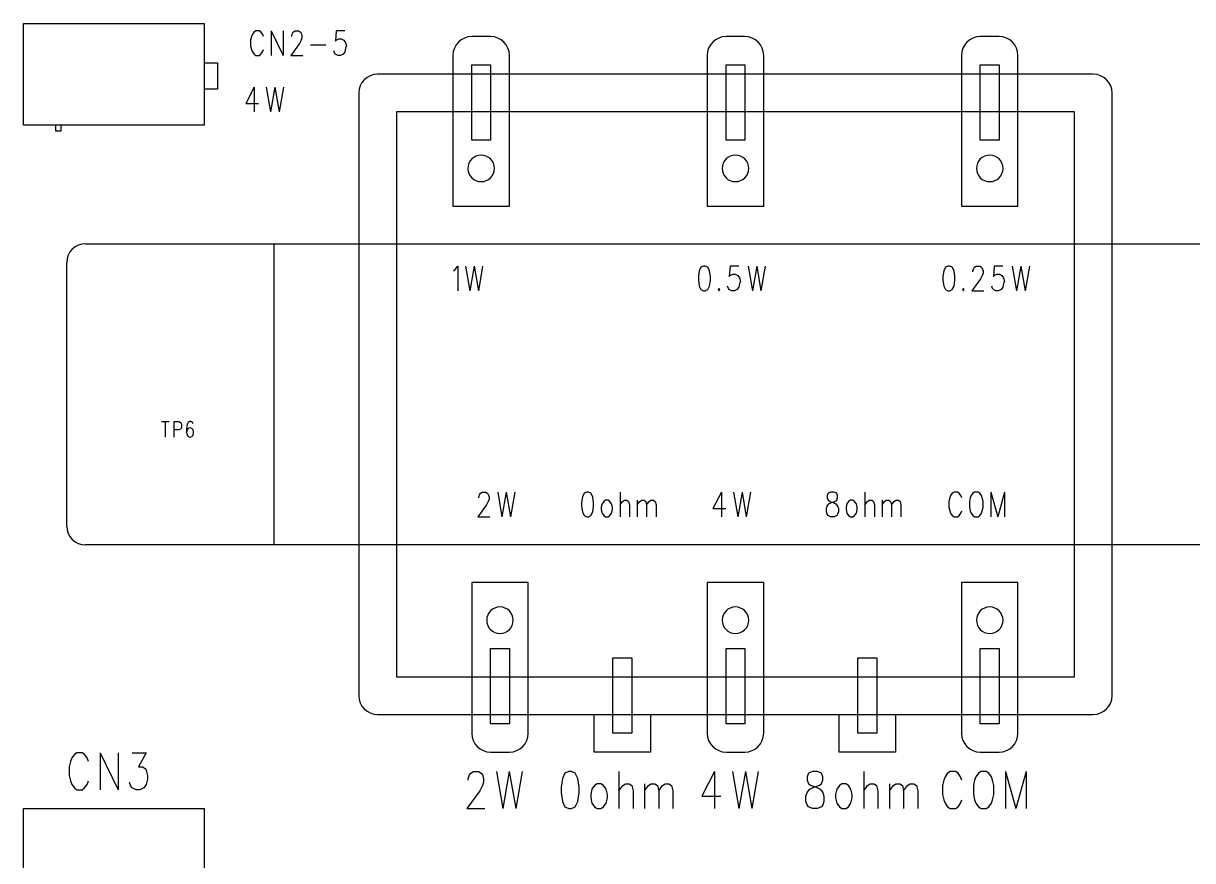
# Model space of a CAD drawing. Extents: x 295 to 953, y 10 to 290.
# Drawn here: x 618.9 to 730.7, y 119.2 to 199.3 of the extents above; entities that cross this region are included whole.
import ezdxf

# ---------------------------------------------------------------- set-up
doc = ezdxf.new("R2010")
doc.units = 0
doc.header["$LTSCALE"] = 5
doc.header["$MEASUREMENT"] = 0
doc.layers.add('SILK_TOP_PHO', color=13, linetype='CONTINUOUS')

msp = doc.modelspace()

# ---------------------------------------------------------------- linework, layer by layer
at = {"layer": 'SILK_TOP_PHO', "color": 7}
for p, q in [((618.94, 189.54), (618.94, 199.26)), ((618.94, 199.26), (636.22, 199.26)), ((636.22, 199.26), (636.22, 189.54)), ((640.73, 198), (640.65, 197.66)), ((640.82, 198.23), (640.73, 198)), ((640.98, 198.45), (640.82, 198.23)), ((641.14, 198.56), (640.98, 198.45)), ((641.47, 198.56), (641.14, 198.56)), ((641.63, 198.45), (641.47, 198.56)), ((641.8, 198.23), (641.63, 198.45)), ((641.88, 198), (641.8, 198.23)), ((642.62, 198.56), (642.62, 196.2)), ((642.62, 198.56), (643.76, 196.2)), ((643.76, 198.56), (643.76, 196.2)), ((644.58, 198.11), (644.66, 198.34)), ((644.58, 198), (644.58, 198.11)), ((644.66, 198.34), (644.74, 198.45)), ((644.74, 198.45), (644.91, 198.56)), ((644.91, 198.56), (645.23, 198.56)), ((645.23, 198.56), (645.4, 198.45)), ((645.4, 198.45), (645.48, 198.34)), ((645.48, 198.34), (645.56, 198.11)), ((645.56, 197.89), (645.48, 197.66)), ((645.56, 198.11), (645.56, 197.89)), ((648.83, 198.56), (648.75, 197.55)), ((649.65, 198.56), (648.83, 198.56)), ((648.83, 197.66), (649.08, 197.78)), ((649.08, 197.78), (649.32, 197.78)), ((649.32, 197.78), (649.57, 197.66)), ((663.58, 198), (661.78, 198)), ((687.88, 198), (686.08, 198)), ((712.18, 198), (710.38, 198)), ((640.65, 197.66), (640.65, 197.1)), ((640.65, 197.1), (640.73, 196.76)), ((640.73, 196.76), (640.82, 196.54)), ((641.8, 196.54), (641.88, 196.76)), ((645.32, 197.33), (644.5, 196.2)), ((645.48, 197.66), (645.32, 197.33)), ((646.38, 197.21), (647.85, 197.21)), ((648.67, 196.43), (648.59, 196.65)), ((648.75, 197.55), (648.83, 197.66)), ((649.57, 197.66), (649.73, 197.44)), ((649.73, 196.88), (649.65, 196.54)), ((649.73, 197.44), (649.82, 197.1)), ((649.82, 197.1), (649.73, 196.88)), ((640.82, 196.54), (640.98, 196.31)), ((640.98, 196.31), (641.14, 196.2)), ((641.14, 196.2), (641.47, 196.2)), ((641.47, 196.2), (641.63, 196.31)), ((641.63, 196.31), (641.8, 196.54)), ((644.5, 196.2), (645.64, 196.2)), ((648.75, 196.31), (648.67, 196.43)), ((649, 196.2), (648.75, 196.31)), ((649.24, 196.2), (649, 196.2)), ((649.49, 196.31), (649.24, 196.2)), ((649.65, 196.54), (649.49, 196.31)), ((659.98, 196.2), (659.98, 181.8)), ((665.38, 181.8), (665.38, 196.2)), ((684.28, 196.2), (684.28, 181.8)), ((689.68, 181.8), (689.68, 196.2)), ((708.58, 196.2), (708.58, 181.8)), ((713.98, 181.8), (713.98, 196.2)), ((636.22, 195.48), (637.48, 195.48)), ((637.48, 195.48), (637.48, 192.96)), ((661.78, 195.3), (663.58, 195.3)), ((661.78, 188.1), (661.78, 195.3)), ((663.58, 195.3), (663.58, 188.1)), ((686.08, 195.3), (687.88, 195.3)), ((686.08, 188.1), (686.08, 195.3)), ((687.88, 195.3), (687.88, 188.1)), ((710.38, 195.3), (712.18, 195.3)), ((710.38, 188.1), (710.38, 195.3)), ((712.18, 195.3), (712.18, 188.1)), ((721.18, 194.4), (652.78, 194.4)), ((637.48, 192.96), (636.22, 192.96)), ((641, 193.16), (640.18, 191.59)), ((641, 193.16), (641, 190.8)), ((642.14, 193.16), (642.55, 190.8)), ((642.96, 193.16), (642.55, 190.8)), ((642.96, 193.16), (643.37, 190.8)), ((643.78, 193.16), (643.37, 190.8)), ((650.98, 192.6), (650.98, 135)), ((722.98, 135), (722.98, 192.6)), ((640.18, 191.59), (641.4, 191.59)), ((719.38, 190.8), (654.58, 190.8)), ((654.58, 190.8), (654.58, 136.8)), ((719.38, 136.8), (719.38, 190.8)), ((636.22, 189.54), (618.94, 189.54)), ((622, 189.54), (622, 189)), ((622.54, 189.54), (622, 189.54)), ((622, 189), (622.54, 189)), ((622.54, 189), (622.54, 189.54)), ((663.58, 188.1), (661.78, 188.1)), ((687.88, 188.1), (686.08, 188.1)), ((712.18, 188.1), (710.38, 188.1)), ((659.98, 181.8), (665.38, 181.8)), ((684.28, 181.8), (689.68, 181.8)), ((708.58, 181.8), (713.98, 181.8)), ((624.88, 178.2), (749.08, 178.2)), ((642.88, 178.2), (642.88, 149.4)), ((623.08, 151.2), (623.08, 176.4)), ((660.04, 175.61), (660.21, 175.73)), ((660.21, 175.73), (660.45, 176.06)), ((660.45, 176.06), (660.45, 173.7)), ((661.19, 176.06), (661.6, 173.7)), ((662.01, 176.06), (661.6, 173.7)), ((662.01, 176.06), (662.42, 173.7)), ((662.82, 176.06), (662.42, 173.7)), ((683.52, 175.61), (683.44, 175.05)), ((683.69, 175.95), (683.52, 175.61)), ((683.93, 176.06), (683.69, 175.95)), ((684.1, 176.06), (683.93, 176.06)), ((684.34, 175.95), (684.1, 176.06)), ((684.51, 175.61), (684.34, 175.95)), ((684.59, 175.05), (684.51, 175.61)), ((686.47, 176.06), (686.39, 175.05)), ((687.29, 176.06), (686.47, 176.06)), ((688.19, 176.06), (688.6, 173.7)), ((689.01, 176.06), (688.6, 173.7)), ((689.01, 176.06), (689.42, 173.7)), ((689.82, 176.06), (689.42, 173.7)), ((706.88, 175.61), (706.8, 175.05)), ((707.05, 175.95), (706.88, 175.61)), ((707.29, 176.06), (707.05, 175.95)), ((707.46, 176.06), (707.29, 176.06)), ((707.7, 175.95), (707.46, 176.06)), ((707.87, 175.61), (707.7, 175.95)), ((707.95, 175.05), (707.87, 175.61)), ((709.67, 175.61), (709.75, 175.84)), ((709.67, 175.5), (709.67, 175.61)), ((709.75, 175.84), (709.83, 175.95)), ((709.83, 175.95), (709.99, 176.06)), ((709.99, 176.06), (710.32, 176.06)), ((710.32, 176.06), (710.48, 175.95)), ((710.48, 175.95), (710.57, 175.84)), ((710.57, 175.84), (710.65, 175.61)), ((710.65, 175.61), (710.65, 175.39)), ((711.71, 176.06), (711.63, 175.05)), ((712.53, 176.06), (711.71, 176.06)), ((713.43, 176.06), (713.84, 173.7)), ((714.25, 176.06), (713.84, 173.7)), ((714.25, 176.06), (714.66, 173.7)), ((715.07, 176.06), (714.66, 173.7)), ((683.44, 175.05), (683.44, 174.71)), ((683.44, 174.71), (683.52, 174.15)), ((684.51, 174.15), (684.59, 174.71)), ((684.59, 174.71), (684.59, 175.05)), ((686.39, 175.05), (686.47, 175.16)), ((686.47, 175.16), (686.72, 175.28)), ((686.72, 175.28), (686.96, 175.28)), ((686.96, 175.28), (687.21, 175.16)), ((687.21, 175.16), (687.37, 174.94)), ((687.37, 174.38), (687.29, 174.04)), ((687.37, 174.94), (687.45, 174.6)), ((687.45, 174.6), (687.37, 174.38)), ((706.8, 175.05), (706.8, 174.71)), ((706.8, 174.71), (706.88, 174.15)), ((707.87, 174.15), (707.95, 174.71)), ((707.95, 174.71), (707.95, 175.05)), ((710.4, 174.83), (709.58, 173.7)), ((710.57, 175.16), (710.4, 174.83)), ((710.65, 175.39), (710.57, 175.16)), ((711.63, 175.05), (711.71, 175.16)), ((711.71, 175.16), (711.96, 175.28)), ((711.96, 175.28), (712.2, 175.28)), ((712.2, 175.28), (712.45, 175.16)), ((712.45, 175.16), (712.61, 174.94)), ((712.61, 174.38), (712.53, 174.04)), ((712.61, 174.94), (712.69, 174.6)), ((712.69, 174.6), (712.61, 174.38)), ((683.52, 174.15), (683.69, 173.81)), ((683.69, 173.81), (683.93, 173.7)), ((683.93, 173.7), (684.1, 173.7)), ((684.1, 173.7), (684.34, 173.81)), ((684.34, 173.81), (684.51, 174.15)), ((685.41, 173.93), (685.32, 173.81)), ((685.32, 173.81), (685.41, 173.7)), ((685.49, 173.81), (685.41, 173.93)), ((685.41, 173.7), (685.49, 173.81)), ((686.31, 173.93), (686.22, 174.15)), ((686.39, 173.81), (686.31, 173.93)), ((686.63, 173.7), (686.39, 173.81)), ((686.88, 173.7), (686.63, 173.7)), ((687.12, 173.81), (686.88, 173.7)), ((687.29, 174.04), (687.12, 173.81)), ((706.88, 174.15), (707.05, 173.81)), ((707.05, 173.81), (707.29, 173.7)), ((707.29, 173.7), (707.46, 173.7)), ((707.46, 173.7), (707.7, 173.81)), ((707.7, 173.81), (707.87, 174.15)), ((708.77, 173.93), (708.68, 173.81)), ((708.68, 173.81), (708.77, 173.7)), ((708.85, 173.81), (708.77, 173.93)), ((708.77, 173.7), (708.85, 173.81)), ((709.58, 173.7), (710.73, 173.7)), ((711.55, 173.93), (711.47, 174.15)), ((711.63, 173.81), (711.55, 173.93)), ((711.87, 173.7), (711.63, 173.81)), ((712.12, 173.7), (711.87, 173.7)), ((712.37, 173.81), (712.12, 173.7)), ((712.53, 174.04), (712.37, 173.81)), ((632.14, 161.19), (632.87, 161.19)), ((632.5, 161.19), (632.5, 159.69)), ((633.33, 161.19), (633.33, 159.69)), ((633.33, 161.19), (633.8, 161.19)), ((633.8, 161.19), (633.96, 161.11)), ((633.96, 161.11), (634.01, 161.04)), ((634.01, 161.04), (634.06, 160.9)), ((634.06, 160.9), (634.06, 160.69)), ((634.58, 160.9), (634.53, 160.54)), ((634.68, 161.11), (634.58, 160.9)), ((634.84, 161.19), (634.68, 161.11)), ((634.94, 161.19), (634.84, 161.19)), ((635.1, 161.11), (634.94, 161.19)), ((635.15, 160.97), (635.1, 161.11)), ((633.8, 160.4), (633.33, 160.4)), ((633.96, 160.47), (633.8, 160.4)), ((634.01, 160.54), (633.96, 160.47)), ((634.06, 160.69), (634.01, 160.54)), ((634.53, 160.54), (634.53, 160.19)), ((634.58, 160.4), (634.53, 160.19)), ((634.53, 160.19), (634.58, 159.9)), ((634.68, 160.54), (634.58, 160.4)), ((634.58, 159.9), (634.68, 159.76)), ((634.84, 160.61), (634.68, 160.54)), ((634.89, 160.61), (634.84, 160.61)), ((635.05, 160.54), (634.89, 160.61)), ((635.15, 160.4), (635.05, 160.54)), ((635.05, 159.76), (635.15, 159.9)), ((635.2, 160.19), (635.15, 160.4)), ((635.15, 159.9), (635.2, 160.11)), ((635.2, 160.11), (635.2, 160.19)), ((634.68, 159.76), (634.84, 159.69)), ((634.84, 159.69), (634.89, 159.69)), ((634.89, 159.69), (635.05, 159.76)), ((662.46, 154.01), (662.54, 154.24)), ((662.54, 154.24), (662.62, 154.35)), ((662.62, 154.35), (662.78, 154.46)), ((662.78, 154.46), (663.11, 154.46)), ((663.11, 154.46), (663.27, 154.35)), ((663.27, 154.35), (663.36, 154.24)), ((663.36, 154.24), (663.44, 154.01)), ((664.26, 154.46), (664.67, 152.1)), ((665.07, 154.46), (664.67, 152.1)), ((665.07, 154.46), (665.48, 152.1)), ((665.89, 154.46), (665.48, 152.1)), ((672.52, 154.35), (672.36, 154.01)), ((672.77, 154.46), (672.52, 154.35)), ((672.93, 154.46), (672.77, 154.46)), ((673.17, 154.35), (672.93, 154.46)), ((673.34, 154.01), (673.17, 154.35)), ((675.96, 154.46), (675.96, 152.1)), ((685.65, 154.46), (684.83, 152.89)), ((685.65, 154.46), (685.65, 152.1)), ((686.8, 154.46), (687.21, 152.1)), ((687.62, 154.46), (687.21, 152.1)), ((687.62, 154.46), (688.02, 152.1)), ((688.43, 154.46), (688.02, 152.1)), ((695.84, 154.35), (695.76, 154.13)), ((696.08, 154.46), (695.84, 154.35)), ((696.41, 154.46), (696.08, 154.46)), ((696.66, 154.35), (696.41, 154.46)), ((696.74, 154.13), (696.66, 154.35)), ((699.36, 154.46), (699.36, 152.1)), ((707.7, 154.35), (707.54, 154.13)), ((707.87, 154.46), (707.7, 154.35)), ((708.19, 154.46), (707.87, 154.46)), ((708.36, 154.35), (708.19, 154.46)), ((708.52, 154.13), (708.36, 154.35)), ((709.67, 154.35), (709.5, 154.13)), ((709.83, 154.46), (709.67, 154.35)), ((710.16, 154.46), (709.83, 154.46)), ((710.32, 154.35), (710.16, 154.46)), ((710.48, 154.13), (710.32, 154.35)), ((711.38, 154.46), (711.38, 152.1)), ((711.38, 154.46), (712.04, 152.1)), ((712.69, 154.46), (712.04, 152.1)), ((712.69, 154.46), (712.69, 152.1)), ((663.19, 153.23), (662.37, 152.1)), ((662.46, 153.9), (662.46, 154.01)), ((663.36, 153.56), (663.19, 153.23)), ((663.44, 153.79), (663.36, 153.56)), ((663.44, 154.01), (663.44, 153.79)), ((672.36, 154.01), (672.27, 153.45)), ((672.27, 153.45), (672.27, 153.11)), ((672.27, 153.11), (672.36, 152.55)), ((673.42, 153.45), (673.34, 154.01)), ((673.34, 152.55), (673.42, 153.11)), ((673.42, 153.11), (673.42, 153.45)), ((674.24, 153.34), (674.16, 153)), ((674.4, 153.56), (674.24, 153.34)), ((674.57, 153.68), (674.4, 153.56)), ((674.81, 153.68), (674.57, 153.68)), ((674.97, 153.56), (674.81, 153.68)), ((675.14, 153.34), (674.97, 153.56)), ((675.22, 153), (675.14, 153.34)), ((675.96, 153.23), (676.2, 153.56)), ((676.2, 153.56), (676.37, 153.68)), ((676.37, 153.68), (676.61, 153.68)), ((676.61, 153.68), (676.77, 153.56)), ((676.77, 153.56), (676.86, 153.23)), ((676.86, 153.23), (676.86, 152.1)), ((677.59, 153.68), (677.59, 152.1)), ((677.59, 153.23), (677.84, 153.56)), ((677.84, 153.56), (678, 153.68)), ((678, 153.68), (678.25, 153.68)), ((678.25, 153.68), (678.41, 153.56)), ((678.41, 153.56), (678.49, 153.23)), ((678.49, 153.23), (678.74, 153.56)), ((678.49, 153.23), (678.49, 152.1)), ((678.74, 153.56), (678.9, 153.68)), ((678.9, 153.68), (679.15, 153.68)), ((679.15, 153.68), (679.31, 153.56)), ((679.31, 153.56), (679.39, 153.23)), ((679.39, 153.23), (679.39, 152.1)), ((695.67, 152.89), (695.76, 153.11)), ((695.76, 154.13), (695.76, 153.9)), ((695.76, 153.9), (695.84, 153.68)), ((695.76, 153.11), (695.92, 153.34)), ((695.84, 153.68), (696, 153.56)), ((695.92, 153.34), (696.17, 153.45)), ((696, 153.56), (696.33, 153.45)), ((696.17, 153.45), (696.49, 153.56)), ((696.33, 153.45), (696.57, 153.34)), ((696.49, 153.56), (696.66, 153.68)), ((696.57, 153.34), (696.74, 153.11)), ((696.66, 153.68), (696.74, 153.9)), ((696.74, 153.9), (696.74, 154.13)), ((696.74, 153.11), (696.82, 152.89)), ((697.64, 153.34), (697.56, 153)), ((697.8, 153.56), (697.64, 153.34)), ((697.97, 153.68), (697.8, 153.56)), ((698.21, 153.68), (697.97, 153.68)), ((698.37, 153.56), (698.21, 153.68)), ((698.54, 153.34), (698.37, 153.56)), ((698.62, 153), (698.54, 153.34)), ((699.36, 153.23), (699.6, 153.56)), ((699.6, 153.56), (699.77, 153.68)), ((699.77, 153.68), (700.01, 153.68)), ((700.01, 153.68), (700.17, 153.56)), ((700.17, 153.56), (700.26, 153.23)), ((700.26, 153.23), (700.26, 152.1)), ((700.99, 153.68), (700.99, 152.1)), ((700.99, 153.23), (701.24, 153.56)), ((701.24, 153.56), (701.4, 153.68)), ((701.4, 153.68), (701.65, 153.68)), ((701.65, 153.68), (701.81, 153.56)), ((701.81, 153.56), (701.89, 153.23)), ((701.89, 153.23), (702.14, 153.56)), ((701.89, 153.23), (701.89, 152.1)), ((702.14, 153.56), (702.3, 153.68)), ((702.3, 153.68), (702.55, 153.68)), ((702.55, 153.68), (702.71, 153.56)), ((702.71, 153.56), (702.79, 153.23)), ((702.79, 153.23), (702.79, 152.1)), ((707.46, 153.9), (707.37, 153.56)), ((707.37, 153.56), (707.37, 153)), ((707.54, 154.13), (707.46, 153.9)), ((708.6, 153.9), (708.52, 154.13)), ((709.42, 153.9), (709.34, 153.56)), ((709.34, 153.56), (709.34, 153)), ((709.5, 154.13), (709.42, 153.9)), ((710.57, 153.9), (710.48, 154.13)), ((710.65, 153.56), (710.57, 153.9)), ((710.65, 153), (710.65, 153.56)), ((662.37, 152.1), (663.52, 152.1)), ((672.36, 152.55), (672.52, 152.21)), ((672.52, 152.21), (672.77, 152.1)), ((672.77, 152.1), (672.93, 152.1)), ((672.93, 152.1), (673.17, 152.21)), ((673.17, 152.21), (673.34, 152.55)), ((674.16, 153), (674.16, 152.78)), ((674.16, 152.78), (674.24, 152.44)), ((674.24, 152.44), (674.4, 152.21)), ((674.4, 152.21), (674.57, 152.1)), ((674.57, 152.1), (674.81, 152.1)), ((674.81, 152.1), (674.97, 152.21)), ((674.97, 152.21), (675.14, 152.44)), ((675.14, 152.44), (675.22, 152.78)), ((675.22, 152.78), (675.22, 153)), ((684.83, 152.89), (686.06, 152.89)), ((695.67, 152.55), (695.67, 152.89)), ((695.76, 152.33), (695.67, 152.55)), ((695.84, 152.21), (695.76, 152.33)), ((696.08, 152.1), (695.84, 152.21)), ((696.41, 152.1), (696.08, 152.1)), ((696.66, 152.21), (696.41, 152.1)), ((696.74, 152.33), (696.66, 152.21)), ((696.82, 152.55), (696.74, 152.33)), ((696.82, 152.89), (696.82, 152.55)), ((697.56, 153), (697.56, 152.78)), ((697.56, 152.78), (697.64, 152.44)), ((697.64, 152.44), (697.8, 152.21)), ((697.8, 152.21), (697.97, 152.1)), ((697.97, 152.1), (698.21, 152.1)), ((698.21, 152.1), (698.37, 152.21)), ((698.37, 152.21), (698.54, 152.44)), ((698.54, 152.44), (698.62, 152.78)), ((698.62, 152.78), (698.62, 153)), ((707.37, 153), (707.46, 152.66)), ((707.46, 152.66), (707.54, 152.44)), ((707.54, 152.44), (707.7, 152.21)), ((707.7, 152.21), (707.87, 152.1)), ((707.87, 152.1), (708.19, 152.1)), ((708.19, 152.1), (708.36, 152.21)), ((708.36, 152.21), (708.52, 152.44)), ((708.52, 152.44), (708.6, 152.66)), ((709.34, 153), (709.42, 152.66)), ((709.42, 152.66), (709.5, 152.44)), ((709.5, 152.44), (709.67, 152.21)), ((709.67, 152.21), (709.83, 152.1)), ((709.83, 152.1), (710.16, 152.1)), ((710.16, 152.1), (710.32, 152.21)), ((710.32, 152.21), (710.48, 152.44)), ((710.48, 152.44), (710.57, 152.66)), ((710.57, 152.66), (710.65, 153)), ((749.08, 149.4), (624.88, 149.4)), ((667.18, 145.8), (661.78, 145.8)), ((661.78, 145.8), (661.78, 131.4)), ((667.18, 131.4), (667.18, 145.8)), ((689.68, 145.8), (684.28, 145.8)), ((684.28, 145.8), (684.28, 131.4)), ((689.68, 131.4), (689.68, 145.8)), ((713.98, 145.8), (708.58, 145.8)), ((708.58, 145.8), (708.58, 131.4)), ((713.98, 131.4), (713.98, 145.8)), ((663.58, 132.3), (663.58, 139.5)), ((663.58, 139.5), (665.38, 139.5)), ((665.38, 139.5), (665.38, 132.3)), ((675.28, 131.4), (675.28, 138.6)), ((675.28, 138.6), (677.08, 138.6)), ((677.08, 138.6), (677.08, 131.4)), ((686.08, 132.3), (686.08, 139.5)), ((686.08, 139.5), (687.88, 139.5)), ((687.88, 139.5), (687.88, 132.3)), ((698.68, 131.4), (698.68, 138.6)), ((698.68, 138.6), (700.48, 138.6)), ((700.48, 138.6), (700.48, 131.4)), ((710.38, 132.3), (710.38, 139.5)), ((710.38, 139.5), (712.18, 139.5)), ((712.18, 139.5), (712.18, 132.3)), ((654.58, 136.8), (719.38, 136.8)), ((652.78, 133.2), (721.18, 133.2)), ((673.48, 129.6), (673.48, 133.2)), ((678.88, 133.2), (678.88, 129.6)), ((696.88, 129.6), (696.88, 133.2)), ((702.28, 133.2), (702.28, 129.6)), ((665.38, 132.3), (663.58, 132.3)), ((687.88, 132.3), (686.08, 132.3)), ((712.18, 132.3), (710.38, 132.3)), ((677.08, 131.4), (675.28, 131.4)), ((700.48, 131.4), (698.68, 131.4)), ((623.44, 128.7), (623.32, 128.19)), ((623.56, 129.04), (623.44, 128.7)), ((623.81, 129.38), (623.56, 129.04)), ((624.06, 129.54), (623.81, 129.38)), ((624.55, 129.54), (624.06, 129.54)), ((624.79, 129.38), (624.55, 129.54)), ((625.04, 129.04), (624.79, 129.38)), ((625.16, 128.7), (625.04, 129.04)), ((626.26, 129.54), (626.26, 126)), ((626.26, 129.54), (627.98, 126)), ((627.98, 129.54), (627.98, 126)), ((629.33, 129.54), (630.68, 129.54)), ((630.68, 129.54), (629.95, 128.19)), ((663.58, 129.6), (665.38, 129.6)), ((678.88, 129.6), (673.48, 129.6)), ((686.08, 129.6), (687.88, 129.6)), ((702.28, 129.6), (696.88, 129.6)), ((710.38, 129.6), (712.18, 129.6)), ((623.32, 128.19), (623.32, 127.35)), ((629.95, 128.19), (630.31, 128.19)), ((630.31, 128.19), (630.56, 128.03)), ((630.56, 128.03), (630.68, 127.86)), ((630.68, 127.86), (630.81, 127.35)), ((661.45, 127.07), (661.57, 127.41)), ((661.57, 127.41), (661.69, 127.58)), ((661.69, 127.58), (661.94, 127.74)), ((661.94, 127.74), (662.43, 127.74)), ((662.43, 127.74), (662.67, 127.58)), ((662.67, 127.58), (662.8, 127.41)), ((662.8, 127.41), (662.92, 127.07)), ((664.15, 127.74), (664.76, 124.2)), ((665.37, 127.74), (664.76, 124.2)), ((665.37, 127.74), (665.99, 124.2)), ((666.6, 127.74), (665.99, 124.2)), ((670.69, 127.58), (670.45, 127.07)), ((671.06, 127.74), (670.69, 127.58)), ((671.31, 127.74), (671.06, 127.74)), ((671.67, 127.58), (671.31, 127.74)), ((671.92, 127.07), (671.67, 127.58)), ((675.85, 127.74), (675.85, 124.2)), ((684.99, 127.74), (683.76, 125.38)), ((684.99, 127.74), (684.99, 124.2)), ((686.71, 127.74), (687.32, 124.2)), ((687.93, 127.74), (687.32, 124.2)), ((687.93, 127.74), (688.55, 124.2)), ((689.16, 127.74), (688.55, 124.2)), ((693.97, 127.58), (693.85, 127.24)), ((694.34, 127.74), (693.97, 127.58)), ((694.83, 127.74), (694.34, 127.74)), ((695.2, 127.58), (694.83, 127.74)), ((695.32, 127.24), (695.2, 127.58)), ((699.25, 127.74), (699.25, 124.2)), ((707.26, 127.58), (707.02, 127.24)), ((707.51, 127.74), (707.26, 127.58)), ((708, 127.74), (707.51, 127.74)), ((708.25, 127.58), (708, 127.74)), ((708.49, 127.24), (708.25, 127.58)), ((710.21, 127.58), (709.96, 127.24)), ((710.46, 127.74), (710.21, 127.58)), ((710.95, 127.74), (710.46, 127.74)), ((711.19, 127.58), (710.95, 127.74)), ((711.44, 127.24), (711.19, 127.58)), ((712.79, 127.74), (712.79, 124.2)), ((712.79, 127.74), (713.77, 124.2)), ((714.75, 127.74), (713.77, 124.2)), ((714.75, 127.74), (714.75, 124.2)), ((623.32, 127.35), (623.44, 126.84)), ((623.44, 126.84), (623.56, 126.51)), ((623.56, 126.51), (623.81, 126.17)), ((624.79, 126.17), (625.04, 126.51)), ((625.04, 126.51), (625.16, 126.84)), ((629.21, 126.34), (629.09, 126.68)), ((629.33, 126.17), (629.21, 126.34)), ((630.68, 126.51), (630.44, 126.17)), ((630.81, 127.01), (630.68, 126.51)), ((630.81, 127.35), (630.81, 127.01)), ((661.45, 126.9), (661.45, 127.07)), ((662.8, 126.39), (662.55, 125.89)), ((662.92, 126.73), (662.8, 126.39)), ((662.92, 127.07), (662.92, 126.73)), ((670.45, 127.07), (670.32, 126.23)), ((672.04, 126.23), (671.92, 127.07)), ((673.51, 126.39), (673.27, 126.06)), ((673.76, 126.56), (673.51, 126.39)), ((674.13, 126.56), (673.76, 126.56)), ((674.37, 126.39), (674.13, 126.56)), ((674.62, 126.06), (674.37, 126.39)), ((675.85, 125.89), (676.21, 126.39)), ((676.21, 126.39), (676.46, 126.56)), ((676.46, 126.56), (676.83, 126.56)), ((676.83, 126.56), (677.07, 126.39)), ((677.07, 126.39), (677.2, 125.89)), ((678.3, 126.56), (678.3, 124.2)), ((678.3, 125.89), (678.67, 126.39)), ((678.67, 126.39), (678.91, 126.56)), ((678.91, 126.56), (679.28, 126.56)), ((679.28, 126.56), (679.53, 126.39)), ((679.53, 126.39), (679.65, 125.89)), ((679.65, 125.89), (680.02, 126.39)), ((680.02, 126.39), (680.26, 126.56)), ((680.26, 126.56), (680.63, 126.56)), ((680.63, 126.56), (680.88, 126.39)), ((680.88, 126.39), (681, 125.89)), ((693.85, 127.24), (693.85, 126.9)), ((693.85, 126.9), (693.97, 126.56)), ((693.97, 126.56), (694.21, 126.39)), ((694.21, 126.39), (694.71, 126.23)), ((694.46, 126.23), (694.95, 126.39)), ((694.95, 126.39), (695.2, 126.56)), ((695.2, 126.56), (695.32, 126.9)), ((695.32, 126.9), (695.32, 127.24)), ((696.91, 126.39), (696.67, 126.06)), ((697.16, 126.56), (696.91, 126.39)), ((697.53, 126.56), (697.16, 126.56)), ((697.77, 126.39), (697.53, 126.56)), ((698.02, 126.06), (697.77, 126.39)), ((699.25, 125.89), (699.61, 126.39)), ((699.61, 126.39), (699.86, 126.56)), ((699.86, 126.56), (700.23, 126.56)), ((700.23, 126.56), (700.47, 126.39)), ((700.47, 126.39), (700.6, 125.89)), ((701.7, 126.56), (701.7, 124.2)), ((701.7, 125.89), (702.07, 126.39)), ((702.07, 126.39), (702.31, 126.56)), ((702.31, 126.56), (702.68, 126.56)), ((702.68, 126.56), (702.93, 126.39)), ((702.93, 126.39), (703.05, 125.89)), ((703.05, 125.89), (703.42, 126.39)), ((703.42, 126.39), (703.66, 126.56)), ((703.66, 126.56), (704.03, 126.56)), ((704.03, 126.56), (704.28, 126.39)), ((704.28, 126.39), (704.4, 125.89)), ((706.9, 126.9), (706.77, 126.39)), ((706.77, 126.39), (706.77, 125.55)), ((707.02, 127.24), (706.9, 126.9)), ((708.61, 126.9), (708.49, 127.24)), ((709.84, 126.9), (709.72, 126.39)), ((709.72, 126.39), (709.72, 125.55)), ((709.96, 127.24), (709.84, 126.9)), ((711.56, 126.9), (711.44, 127.24)), ((711.68, 126.39), (711.56, 126.9)), ((711.68, 125.55), (711.68, 126.39)), ((623.81, 126.17), (624.06, 126)), ((624.06, 126), (624.55, 126)), ((624.55, 126), (624.79, 126.17)), ((629.7, 126), (629.33, 126.17)), ((630.07, 126), (629.7, 126)), ((630.44, 126.17), (630.07, 126)), ((662.55, 125.89), (661.32, 124.2)), ((670.32, 126.23), (670.32, 125.72)), ((670.32, 125.72), (670.45, 124.88)), ((671.92, 124.88), (672.04, 125.72)), ((672.04, 125.72), (672.04, 126.23)), ((673.27, 126.06), (673.15, 125.55)), ((673.15, 125.55), (673.15, 125.21)), ((673.15, 125.21), (673.27, 124.71)), ((674.74, 125.55), (674.62, 126.06)), ((674.62, 124.71), (674.74, 125.21)), ((674.74, 125.21), (674.74, 125.55)), ((677.2, 125.89), (677.2, 124.2)), ((679.65, 125.89), (679.65, 124.2)), ((681, 125.89), (681, 124.2)), ((683.76, 125.38), (685.6, 125.38)), ((693.72, 125.38), (693.85, 125.72)), ((693.72, 124.88), (693.72, 125.38)), ((693.85, 125.72), (694.09, 126.06)), ((694.09, 126.06), (694.46, 126.23)), ((694.71, 126.23), (695.07, 126.06)), ((695.07, 126.06), (695.32, 125.72)), ((695.32, 125.72), (695.44, 125.38)), ((695.44, 125.38), (695.44, 124.88)), ((696.67, 126.06), (696.55, 125.55)), ((696.55, 125.55), (696.55, 125.21)), ((696.55, 125.21), (696.67, 124.71)), ((698.14, 125.55), (698.02, 126.06)), ((698.02, 124.71), (698.14, 125.21)), ((698.14, 125.21), (698.14, 125.55)), ((700.6, 125.89), (700.6, 124.2)), ((703.05, 125.89), (703.05, 124.2)), ((704.4, 125.89), (704.4, 124.2)), ((706.77, 125.55), (706.9, 125.04)), ((709.72, 125.55), (709.84, 125.04)), ((711.56, 125.04), (711.68, 125.55)), ((618.94, 91.8), (618.94, 124.2)), ((618.94, 124.2), (636.22, 124.2)), ((636.22, 124.2), (636.22, 91.8)), ((661.32, 124.2), (663.04, 124.2)), ((670.45, 124.88), (670.69, 124.37)), ((670.69, 124.37), (671.06, 124.2)), ((671.06, 124.2), (671.31, 124.2)), ((671.31, 124.2), (671.67, 124.37)), ((671.67, 124.37), (671.92, 124.88)), ((673.27, 124.71), (673.51, 124.37)), ((673.51, 124.37), (673.76, 124.2)), ((673.76, 124.2), (674.13, 124.2)), ((674.13, 124.2), (674.37, 124.37)), ((674.37, 124.37), (674.62, 124.71)), ((693.85, 124.54), (693.72, 124.88)), ((693.97, 124.37), (693.85, 124.54)), ((694.34, 124.2), (693.97, 124.37)), ((694.83, 124.2), (694.34, 124.2)), ((695.2, 124.37), (694.83, 124.2)), ((695.32, 124.54), (695.2, 124.37)), ((695.44, 124.88), (695.32, 124.54)), ((696.67, 124.71), (696.91, 124.37)), ((696.91, 124.37), (697.16, 124.2)), ((697.16, 124.2), (697.53, 124.2)), ((697.53, 124.2), (697.77, 124.37)), ((697.77, 124.37), (698.02, 124.71)), ((706.9, 125.04), (707.02, 124.71)), ((707.02, 124.71), (707.26, 124.37)), ((707.26, 124.37), (707.51, 124.2)), ((707.51, 124.2), (708, 124.2)), ((708, 124.2), (708.25, 124.37)), ((708.25, 124.37), (708.49, 124.71)), ((708.49, 124.71), (708.61, 125.04)), ((709.84, 125.04), (709.96, 124.71)), ((709.96, 124.71), (710.21, 124.37)), ((710.21, 124.37), (710.46, 124.2)), ((710.46, 124.2), (710.95, 124.2)), ((710.95, 124.2), (711.19, 124.37)), ((711.19, 124.37), (711.44, 124.71)), ((711.44, 124.71), (711.56, 125.04))]:
    msp.add_line(p, q, dxfattribs=at)
for centre, radius, start, end in [((661.78, 196.2), 1.8, 90, 180), ((663.58, 196.2), 1.8, 360, 90), ((686.08, 196.2), 1.8, 90, 180), ((687.88, 196.2), 1.8, 360, 90), ((710.38, 196.2), 1.8, 90, 180), ((712.18, 196.2), 1.8, 360, 90), ((652.78, 192.6), 1.8, 90, 180), ((721.18, 192.6), 1.8, 360, 90), ((662.68, 185.4), 1.27, 0, 180), ((686.98, 185.4), 1.27, 0, 180), ((711.28, 185.4), 1.27, 0, 180), ((662.68, 185.4), 1.27, 180, 0), ((686.98, 185.4), 1.27, 180, 0), ((711.28, 185.4), 1.27, 180, 0), ((624.88, 176.4), 1.8, 90, 180), ((624.88, 151.2), 1.8, 180, 270), ((664.48, 142.2), 1.27, 0, 180), ((686.98, 142.2), 1.27, 0, 180), ((711.28, 142.2), 1.27, 0, 180), ((664.48, 142.2), 1.27, 180, 0), ((686.98, 142.2), 1.27, 180, 0), ((711.28, 142.2), 1.27, 180, 0), ((652.78, 135), 1.8, 180, 270), ((721.18, 135), 1.8, 270, 0), ((663.58, 131.4), 1.8, 180, 270), ((665.38, 131.4), 1.8, 270, 0), ((686.08, 131.4), 1.8, 180, 270), ((687.88, 131.4), 1.8, 270, 0), ((710.38, 131.4), 1.8, 180, 270), ((712.18, 131.4), 1.8, 270, 0)]:
    msp.add_arc(centre, radius, start, end, dxfattribs=at)

doc.saveas('drawing.dxf')
